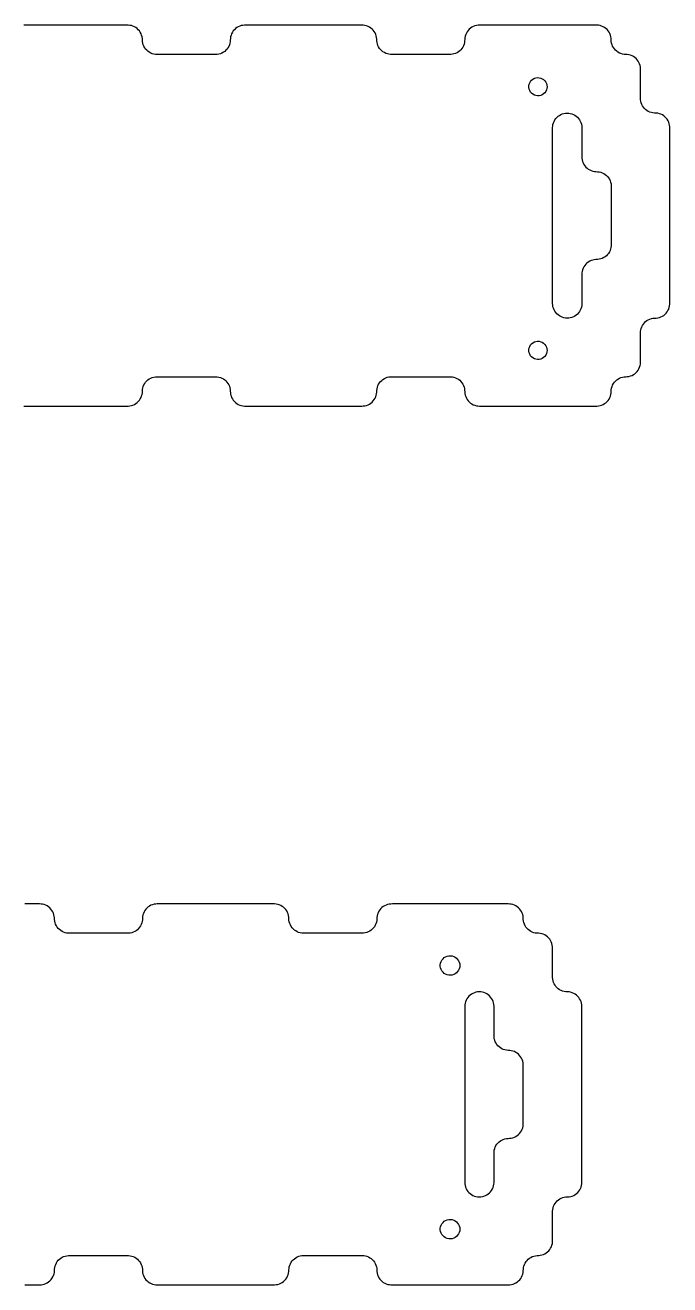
# Model space of a CAD drawing. Header units: millimetres. Extents: x -296.1 to -216.9, y -180.9 to -103.5.
# Drawn here: x -256.5 to -216.9, y -180.9 to -103.5 of the extents above; entities that cross this region are included whole.
import ezdxf

# ---------------------------------------------------------------- set-up
doc = ezdxf.new("R2010")
doc.units = ezdxf.units.MM

msp = doc.modelspace()

# ---------------------------------------------------------------- linework, layer by layer
for points in [[(-256.575, -126.9), (-256.475, -126.9), (-256.375, -126.9), (-256.275, -126.9), (-256.175, -126.9), (-256.075, -126.9), (-255.975, -126.9), (-255.875, -126.9), (-255.775, -126.9), (-255.675, -126.9), (-255.575, -126.9), (-255.475, -126.9), (-255.375, -126.9), (-255.275, -126.9), (-255.175, -126.9), (-255.075, -126.9), (-254.975, -126.9), (-254.875, -126.9), (-254.775, -126.9), (-254.675, -126.9), (-254.575, -126.9), (-254.475, -126.9), (-254.375, -126.9), (-254.275, -126.9), (-254.175, -126.9), (-254.075, -126.9), (-253.975, -126.9), (-253.875, -126.9), (-253.775, -126.9), (-253.675, -126.9), (-253.575, -126.9), (-253.475, -126.9), (-253.375, -126.9), (-253.275, -126.9), (-253.175, -126.9), (-253.075, -126.9), (-252.975, -126.9), (-252.875, -126.9), (-252.775, -126.9), (-252.675, -126.9), (-252.575, -126.9), (-252.475, -126.9), (-252.375, -126.9), (-252.275, -126.9), (-252.175, -126.9), (-252.075, -126.9), (-251.975, -126.9), (-251.875, -126.9), (-251.775, -126.9), (-251.675, -126.9), (-251.575, -126.9), (-251.475, -126.9), (-251.375, -126.9), (-251.275, -126.9), (-251.175, -126.9), (-251.075, -126.9), (-250.975, -126.9), (-250.875, -126.9), (-250.775, -126.9), (-250.675, -126.9), (-250.575, -126.9), (-250.475, -126.9), (-250.375, -126.9), (-250.275, -126.9), (-250.175, -126.9), (-250.075, -126.891), (-249.977, -126.872), (-249.882, -126.842), (-249.791, -126.802), (-249.704, -126.751), (-249.624, -126.692), (-249.551, -126.623), (-249.486, -126.548), (-249.429, -126.465), (-249.383, -126.377), (-249.346, -126.284), (-249.32, -126.187), (-249.304, -126.089), (-249.3, -125.989), (-249.293, -125.889), (-249.275, -125.791), (-249.247, -125.695), (-249.208, -125.603), (-249.159, -125.516), (-249.1, -125.435), (-249.033, -125.36), (-248.958, -125.294), (-248.877, -125.237), (-248.789, -125.188), (-248.697, -125.15), (-248.601, -125.123), (-248.502, -125.106), (-248.402, -125.1), (-248.302, -125.1), (-248.202, -125.1), (-248.102, -125.1), (-248.002, -125.1), (-247.902, -125.1), (-247.802, -125.1), (-247.702, -125.1), (-247.602, -125.1), (-247.502, -125.1), (-247.402, -125.1), (-247.302, -125.1), (-247.202, -125.1), (-247.102, -125.1), (-247.002, -125.1), (-246.902, -125.1), (-246.802, -125.1), (-246.702, -125.1), (-246.602, -125.1), (-246.502, -125.1), (-246.402, -125.1), (-246.302, -125.1), (-246.202, -125.1), (-246.102, -125.1), (-246.002, -125.1), (-245.902, -125.1), (-245.802, -125.1), (-245.702, -125.1), (-245.602, -125.1), (-245.502, -125.1), (-245.402, -125.1), (-245.302, -125.1), (-245.202, -125.1), (-245.102, -125.1), (-245.002, -125.1), (-244.902, -125.1), (-244.802, -125.1), (-244.702, -125.105), (-244.604, -125.122), (-244.507, -125.149), (-244.415, -125.187), (-244.327, -125.234), (-244.245, -125.291), (-244.17, -125.357), (-244.103, -125.431), (-244.044, -125.512), (-243.994, -125.599), (-243.955, -125.691), (-243.926, -125.786), (-243.907, -125.885), (-243.9, -125.984), (-243.896, -126.084), (-243.881, -126.183), (-243.855, -126.28), (-243.819, -126.373), (-243.773, -126.461), (-243.717, -126.544), (-243.652, -126.62), (-243.579, -126.689), (-243.499, -126.749), (-243.413, -126.8), (-243.322, -126.84), (-243.227, -126.871), (-243.129, -126.891), (-243.029, -126.9), (-242.929, -126.9), (-242.829, -126.9), (-242.729, -126.9), (-242.629, -126.9), (-242.529, -126.9), (-242.429, -126.9), (-242.329, -126.9), (-242.229, -126.9), (-242.129, -126.9), (-242.029, -126.9), (-241.929, -126.9), (-241.829, -126.9), (-241.729, -126.9), (-241.629, -126.9), (-241.529, -126.9), (-241.429, -126.9), (-241.329, -126.9), (-241.229, -126.9), (-241.129, -126.9), (-241.029, -126.9), (-240.929, -126.9), (-240.829, -126.9), (-240.729, -126.9), (-240.629, -126.9), (-240.529, -126.9), (-240.429, -126.9), (-240.329, -126.9), (-240.229, -126.9), (-240.129, -126.9), (-240.029, -126.9), (-239.929, -126.9), (-239.829, -126.9), (-239.729, -126.9), (-239.629, -126.9), (-239.529, -126.9), (-239.429, -126.9), (-239.329, -126.9), (-239.229, -126.9), (-239.129, -126.9), (-239.029, -126.9), (-238.929, -126.9), (-238.829, -126.9), (-238.729, -126.9), (-238.629, -126.9), (-238.529, -126.9), (-238.429, -126.9), (-238.329, -126.9), (-238.229, -126.9), (-238.129, -126.9), (-238.029, -126.9), (-237.929, -126.9), (-237.829, -126.9), (-237.729, -126.9), (-237.629, -126.9), (-237.529, -126.9), (-237.429, -126.9), (-237.329, -126.9), (-237.229, -126.9), (-237.129, -126.9), (-237.029, -126.9), (-236.929, -126.9), (-236.829, -126.9), (-236.729, -126.9), (-236.629, -126.9), (-236.529, -126.9), (-236.429, -126.9), (-236.329, -126.9), (-236.229, -126.9), (-236.129, -126.9), (-236.029, -126.9), (-235.929, -126.9), (-235.829, -126.9), (-235.729, -126.897), (-235.63, -126.884), (-235.533, -126.859), (-235.439, -126.825), (-235.35, -126.779), (-235.266, -126.725), (-235.189, -126.661), (-235.12, -126.589), (-235.059, -126.51), (-235.007, -126.425), (-234.964, -126.334), (-234.932, -126.24), (-234.911, -126.142), (-234.901, -126.042), (-234.898, -125.943), (-234.886, -125.843), (-234.863, -125.746), (-234.83, -125.652), (-234.786, -125.562), (-234.733, -125.477), (-234.67, -125.399), (-234.6, -125.329), (-234.521, -125.266), (-234.437, -125.213), (-234.347, -125.17), (-234.253, -125.136), (-234.155, -125.114), (-234.056, -125.102), (-233.956, -125.1), (-233.856, -125.1), (-233.756, -125.1), (-233.656, -125.1), (-233.556, -125.1), (-233.456, -125.1), (-233.356, -125.1), (-233.256, -125.1), (-233.156, -125.1), (-233.056, -125.1), (-232.956, -125.1), (-232.856, -125.1), (-232.756, -125.1), (-232.656, -125.1), (-232.556, -125.1), (-232.456, -125.1), (-232.356, -125.1), (-232.256, -125.1), (-232.156, -125.1), (-232.056, -125.1), (-231.956, -125.1), (-231.856, -125.1), (-231.756, -125.1), (-231.656, -125.1), (-231.556, -125.1), (-231.456, -125.1), (-231.356, -125.1), (-231.256, -125.1), (-231.156, -125.1), (-231.056, -125.1), (-230.956, -125.1), (-230.856, -125.1), (-230.756, -125.1), (-230.656, -125.1), (-230.556, -125.1), (-230.456, -125.1), (-230.356, -125.101), (-230.256, -125.112), (-230.159, -125.133), (-230.064, -125.165), (-229.974, -125.207), (-229.888, -125.26), (-229.809, -125.321), (-229.738, -125.391), (-229.674, -125.468), (-229.62, -125.551), (-229.575, -125.641), (-229.54, -125.735), (-229.516, -125.832), (-229.503, -125.931), (-229.499, -126.031), (-229.491, -126.13), (-229.471, -126.228), (-229.44, -126.323), (-229.399, -126.414), (-229.348, -126.5), (-229.288, -126.58), (-229.219, -126.653), (-229.143, -126.718), (-229.06, -126.773), (-228.972, -126.82), (-228.878, -126.856), (-228.782, -126.881), (-228.683, -126.896), (-228.583, -126.9), (-228.483, -126.9), (-228.383, -126.9), (-228.283, -126.9), (-228.183, -126.9), (-228.083, -126.9), (-227.983, -126.9), (-227.883, -126.9), (-227.783, -126.9), (-227.683, -126.9), (-227.583, -126.9), (-227.483, -126.9), (-227.383, -126.9), (-227.283, -126.9), (-227.183, -126.9), (-227.083, -126.9), (-226.983, -126.9), (-226.883, -126.9), (-226.783, -126.9), (-226.683, -126.9), (-226.583, -126.9), (-226.483, -126.9), (-226.383, -126.9), (-226.283, -126.9), (-226.183, -126.9), (-226.083, -126.9), (-225.983, -126.9), (-225.883, -126.9), (-225.783, -126.9), (-225.683, -126.9), (-225.583, -126.9), (-225.483, -126.9), (-225.383, -126.9), (-225.283, -126.9), (-225.183, -126.9), (-225.083, -126.9), (-224.983, -126.9), (-224.883, -126.9), (-224.783, -126.9), (-224.683, -126.9), (-224.583, -126.9), (-224.483, -126.9), (-224.383, -126.9), (-224.283, -126.9), (-224.183, -126.9), (-224.083, -126.9), (-223.983, -126.9), (-223.883, -126.9), (-223.783, -126.9), (-223.683, -126.9), (-223.583, -126.9), (-223.483, -126.9), (-223.383, -126.9), (-223.283, -126.9), (-223.183, -126.9), (-223.083, -126.9), (-222.983, -126.9), (-222.883, -126.9), (-222.783, -126.9), (-222.683, -126.9), (-222.583, -126.9), (-222.483, -126.9), (-222.383, -126.9), (-222.283, -126.9), (-222.183, -126.9), (-222.083, -126.9), (-221.983, -126.9), (-221.883, -126.9), (-221.783, -126.9), (-221.683, -126.9), (-221.583, -126.9), (-221.483, -126.9), (-221.383, -126.9), (-221.283, -126.892), (-221.185, -126.874), (-221.089, -126.845), (-220.997, -126.805), (-220.911, -126.755), (-220.83, -126.696), (-220.756, -126.629), (-220.69, -126.554), (-220.633, -126.472), (-220.586, -126.384), (-220.548, -126.291), (-220.521, -126.195), (-220.505, -126.096), (-220.5, -125.996), (-220.494, -125.896), (-220.477, -125.798), (-220.449, -125.702), (-220.411, -125.61), (-220.363, -125.522), (-220.305, -125.441), (-220.239, -125.366), (-220.164, -125.299), (-220.083, -125.241), (-219.996, -125.192), (-219.904, -125.153), (-219.808, -125.124), (-219.71, -125.107), (-219.61, -125.1), (-219.51, -125.095), (-219.411, -125.08), (-219.315, -125.054), (-219.222, -125.017), (-219.134, -124.97), (-219.051, -124.913), (-218.976, -124.848), (-218.908, -124.775), (-218.848, -124.695), (-218.798, -124.608), (-218.758, -124.517), (-218.728, -124.421), (-218.708, -124.323), (-218.7, -124.224), (-218.7, -124.124), (-218.7, -124.024), (-218.7, -123.923), (-218.7, -123.823), (-218.7, -123.723), (-218.7, -123.623), (-218.7, -123.523), (-218.7, -123.423), (-218.7, -123.323), (-218.7, -123.223), (-218.7, -123.123), (-218.7, -123.023), (-218.7, -122.923), (-218.7, -122.823), (-218.7, -122.723), (-218.7, -122.623), (-218.7, -122.523), (-218.7, -122.423), (-218.697, -122.323), (-218.683, -122.225), (-218.658, -122.128), (-218.622, -122.034), (-218.577, -121.945), (-218.522, -121.862), (-218.457, -121.785), (-218.385, -121.716), (-218.306, -121.656), (-218.22, -121.604), (-218.129, -121.562), (-218.034, -121.531), (-217.937, -121.51), (-217.837, -121.501), (-217.737, -121.498), (-217.638, -121.485), (-217.541, -121.462), (-217.447, -121.428), (-217.357, -121.384), (-217.273, -121.33), (-217.195, -121.267), (-217.125, -121.195), (-217.063, -121.117), (-217.011, -121.032), (-216.967, -120.942), (-216.935, -120.847), (-216.913, -120.75), (-216.901, -120.651), (-216.9, -120.551), (-216.9, -120.451), (-216.9, -120.351), (-216.9, -120.251), (-216.9, -120.151), (-216.9, -120.051), (-216.9, -119.951), (-216.9, -119.851), (-216.9, -119.751), (-216.9, -119.651), (-216.9, -119.551), (-216.9, -119.451), (-216.9, -119.351), (-216.9, -119.251), (-216.9, -119.151), (-216.9, -119.051), (-216.9, -118.951), (-216.9, -118.851), (-216.9, -118.751), (-216.9, -118.651), (-216.9, -118.551), (-216.9, -118.451), (-216.9, -118.35), (-216.9, -118.25), (-216.9, -118.15), (-216.9, -118.05), (-216.9, -117.95), (-216.9, -117.85), (-216.9, -117.75), (-216.9, -117.65), (-216.9, -117.55), (-216.9, -117.45), (-216.9, -117.35), (-216.9, -117.25), (-216.9, -117.15), (-216.9, -117.05), (-216.9, -116.95), (-216.9, -116.85), (-216.9, -116.75), (-216.9, -116.65), (-216.9, -116.55), (-216.9, -116.45), (-216.9, -116.35), (-216.9, -116.25), (-216.9, -116.15), (-216.9, -116.05), (-216.9, -115.95), (-216.9, -115.85), (-216.9, -115.75), (-216.9, -115.65), (-216.9, -115.55), (-216.9, -115.45), (-216.9, -115.35), (-216.9, -115.25), (-216.9, -115.15), (-216.9, -115.05), (-216.9, -114.95), (-216.9, -114.85), (-216.9, -114.75), (-216.9, -114.65), (-216.9, -114.55), (-216.9, -114.45), (-216.9, -114.35), (-216.9, -114.25), (-216.9, -114.15), (-216.9, -114.05), (-216.9, -113.95), (-216.9, -113.85), (-216.9, -113.75), (-216.9, -113.65), (-216.9, -113.55), (-216.9, -113.45), (-216.9, -113.35), (-216.9, -113.25), (-216.9, -113.15), (-216.9, -113.05), (-216.9, -112.95), (-216.9, -112.85), (-216.9, -112.75), (-216.9, -112.65), (-216.9, -112.55), (-216.9, -112.45), (-216.9, -112.35), (-216.9, -112.25), (-216.9, -112.15), (-216.9, -112.05), (-216.9, -111.95), (-216.9, -111.85), (-216.9, -111.75), (-216.9, -111.65), (-216.9, -111.55), (-216.9, -111.45), (-216.9, -111.35), (-216.9, -111.25), (-216.9, -111.15), (-216.9, -111.05), (-216.9, -110.95), (-216.9, -110.85), (-216.9, -110.75), (-216.9, -110.65), (-216.9, -110.55), (-216.9, -110.45), (-216.9, -110.35), (-216.9, -110.25), (-216.9, -110.15), (-216.9, -110.05), (-216.9, -109.95), (-216.9, -109.85), (-216.901, -109.75), (-216.912, -109.651), (-216.935, -109.553), (-216.967, -109.459), (-217.01, -109.368), (-217.063, -109.284), (-217.125, -109.205), (-217.195, -109.134), (-217.273, -109.071), (-217.357, -109.017), (-217.446, -108.972), (-217.54, -108.938), (-217.637, -108.915), (-217.736, -108.902), (-217.836, -108.899), (-217.936, -108.89), (-218.034, -108.869), (-218.129, -108.838), (-218.22, -108.796), (-218.305, -108.745), (-218.385, -108.684), (-218.457, -108.615), (-218.521, -108.538), (-218.576, -108.455), (-218.622, -108.366), (-218.658, -108.273), (-218.683, -108.176), (-218.697, -108.077), (-218.7, -107.977), (-218.7, -107.877), (-218.7, -107.777), (-218.7, -107.677), (-218.7, -107.577), (-218.7, -107.477), (-218.7, -107.377), (-218.7, -107.277), (-218.7, -107.177), (-218.7, -107.077), (-218.7, -106.977), (-218.7, -106.877), (-218.7, -106.777), (-218.7, -106.677), (-218.7, -106.577), (-218.7, -106.477), (-218.7, -106.377), (-218.7, -106.277), (-218.7, -106.177), (-218.708, -106.077), (-218.727, -105.979), (-218.757, -105.884), (-218.798, -105.792), (-218.848, -105.706), (-218.907, -105.626), (-218.975, -105.552), (-219.051, -105.487), (-219.133, -105.431), (-219.221, -105.383), (-219.314, -105.347), (-219.411, -105.32), (-219.509, -105.305), (-219.609, -105.3), (-219.709, -105.293), (-219.807, -105.276), (-219.903, -105.247), (-219.995, -105.209), (-220.083, -105.16), (-220.164, -105.101), (-220.238, -105.035), (-220.305, -104.96), (-220.362, -104.878), (-220.411, -104.791), (-220.449, -104.699), (-220.477, -104.603), (-220.494, -104.504), (-220.5, -104.404), (-220.505, -104.304), (-220.521, -104.206), (-220.548, -104.11), (-220.586, -104.017), (-220.633, -103.929), (-220.69, -103.847), (-220.756, -103.772), (-220.829, -103.704), (-220.91, -103.645), (-220.997, -103.595), (-221.089, -103.556), (-221.184, -103.526), (-221.282, -103.508), (-221.382, -103.5), (-221.482, -103.5), (-221.582, -103.5), (-221.682, -103.5), (-221.782, -103.5), (-221.882, -103.5), (-221.982, -103.5), (-222.082, -103.5), (-222.182, -103.5), (-222.282, -103.5), (-222.382, -103.5), (-222.482, -103.5), (-222.582, -103.5), (-222.682, -103.5), (-222.782, -103.5), (-222.882, -103.5), (-222.982, -103.5), (-223.082, -103.5), (-223.182, -103.5), (-223.282, -103.5), (-223.382, -103.5), (-223.482, -103.5), (-223.582, -103.5), (-223.682, -103.5), (-223.782, -103.5), (-223.882, -103.5), (-223.982, -103.5), (-224.082, -103.5), (-224.182, -103.5), (-224.282, -103.5), (-224.382, -103.5), (-224.482, -103.5), (-224.582, -103.5), (-224.682, -103.5), (-224.782, -103.5), (-224.882, -103.5), (-224.982, -103.5), (-225.082, -103.5), (-225.182, -103.5), (-225.282, -103.5), (-225.382, -103.5), (-225.482, -103.5), (-225.582, -103.5), (-225.682, -103.5), (-225.782, -103.5), (-225.882, -103.5), (-225.982, -103.5), (-226.082, -103.5), (-226.182, -103.5), (-226.282, -103.5), (-226.382, -103.5), (-226.482, -103.5), (-226.582, -103.5), (-226.682, -103.5), (-226.782, -103.5), (-226.882, -103.5), (-226.982, -103.5), (-227.082, -103.5), (-227.182, -103.5), (-227.282, -103.5), (-227.382, -103.5), (-227.482, -103.5), (-227.582, -103.5), (-227.682, -103.5), (-227.782, -103.5), (-227.882, -103.5), (-227.982, -103.5), (-228.082, -103.5), (-228.182, -103.5), (-228.283, -103.5), (-228.383, -103.5), (-228.483, -103.5), (-228.583, -103.5), (-228.682, -103.504), (-228.781, -103.518), (-228.878, -103.544), (-228.971, -103.58), (-229.06, -103.626), (-229.143, -103.682), (-229.219, -103.747), (-229.288, -103.819), (-229.348, -103.899), (-229.399, -103.985), (-229.44, -104.076), (-229.47, -104.171), (-229.49, -104.269), (-229.499, -104.369), (-229.503, -104.469), (-229.516, -104.568), (-229.54, -104.665), (-229.575, -104.759), (-229.619, -104.848), (-229.674, -104.932), (-229.737, -105.009), (-229.809, -105.079), (-229.888, -105.14), (-229.973, -105.192), (-230.064, -105.235), (-230.158, -105.267), (-230.256, -105.288), (-230.355, -105.299), (-230.455, -105.3), (-230.555, -105.3), (-230.655, -105.3), (-230.755, -105.3), (-230.855, -105.3), (-230.955, -105.3), (-231.055, -105.3), (-231.155, -105.3), (-231.255, -105.3), (-231.355, -105.3), (-231.455, -105.3), (-231.555, -105.3), (-231.655, -105.3), (-231.755, -105.3), (-231.855, -105.3), (-231.955, -105.3), (-232.055, -105.3), (-232.155, -105.3), (-232.255, -105.3), (-232.355, -105.3), (-232.455, -105.3), (-232.555, -105.3), (-232.655, -105.3), (-232.755, -105.3), (-232.855, -105.3), (-232.955, -105.3), (-233.055, -105.3), (-233.155, -105.3), (-233.255, -105.3), (-233.355, -105.3), (-233.455, -105.3), (-233.555, -105.3), (-233.655, -105.3), (-233.755, -105.3), (-233.856, -105.3), (-233.956, -105.3), (-234.055, -105.298), (-234.155, -105.287), (-234.252, -105.264), (-234.346, -105.231), (-234.436, -105.187), (-234.521, -105.134), (-234.599, -105.072), (-234.67, -105.001), (-234.732, -104.923), (-234.786, -104.839), (-234.83, -104.749), (-234.863, -104.655), (-234.886, -104.557), (-234.898, -104.458), (-234.901, -104.358), (-234.911, -104.259), (-234.932, -104.161), (-234.964, -104.066), (-235.006, -103.976), (-235.058, -103.89), (-235.119, -103.811), (-235.189, -103.739), (-235.266, -103.676), (-235.35, -103.621), (-235.439, -103.576), (-235.532, -103.541), (-235.629, -103.516), (-235.728, -103.503), (-235.828, -103.5), (-235.928, -103.5), (-236.028, -103.5), (-236.128, -103.5), (-236.228, -103.5), (-236.328, -103.5), (-236.428, -103.5), (-236.528, -103.5), (-236.628, -103.5), (-236.728, -103.5), (-236.828, -103.5), (-236.928, -103.5), (-237.028, -103.5), (-237.128, -103.5), (-237.228, -103.5), (-237.328, -103.5), (-237.428, -103.5), (-237.528, -103.5), (-237.628, -103.5), (-237.728, -103.5), (-237.828, -103.5), (-237.928, -103.5), (-238.028, -103.5), (-238.128, -103.5), (-238.228, -103.5), (-238.328, -103.5), (-238.428, -103.5), (-238.528, -103.5), (-238.628, -103.5), (-238.728, -103.5), (-238.828, -103.5), (-238.928, -103.5), (-239.028, -103.5), (-239.128, -103.5), (-239.228, -103.5), (-239.328, -103.5), (-239.428, -103.5), (-239.529, -103.5), (-239.629, -103.5), (-239.729, -103.5), (-239.829, -103.5), (-239.929, -103.5), (-240.029, -103.5), (-240.129, -103.5), (-240.229, -103.5), (-240.329, -103.5), (-240.429, -103.5), (-240.529, -103.5), (-240.629, -103.5), (-240.729, -103.5), (-240.829, -103.5), (-240.929, -103.5), (-241.029, -103.5), (-241.129, -103.5), (-241.229, -103.5), (-241.329, -103.5), (-241.429, -103.5), (-241.529, -103.5), (-241.629, -103.5), (-241.729, -103.5), (-241.829, -103.5), (-241.929, -103.5), (-242.029, -103.5), (-242.129, -103.5), (-242.229, -103.5), (-242.329, -103.5), (-242.429, -103.5), (-242.529, -103.5), (-242.629, -103.5), (-242.729, -103.5), (-242.829, -103.5), (-242.929, -103.5), (-243.029, -103.5), (-243.128, -103.509), (-243.226, -103.529), (-243.321, -103.559), (-243.413, -103.6), (-243.499, -103.651), (-243.579, -103.711), (-243.652, -103.779), (-243.717, -103.855), (-243.772, -103.938), (-243.819, -104.027), (-243.855, -104.12), (-243.881, -104.216), (-243.896, -104.315), (-243.9, -104.415), (-243.907, -104.515), (-243.926, -104.613), (-243.955, -104.709), (-243.994, -104.801), (-244.043, -104.887), (-244.102, -104.968), (-244.169, -105.042), (-244.245, -105.108), (-244.327, -105.165), (-244.414, -105.213), (-244.507, -105.251), (-244.603, -105.278), (-244.702, -105.295), (-244.801, -105.3), (-244.901, -105.3), (-245.001, -105.3), (-245.102, -105.3), (-245.202, -105.3), (-245.302, -105.3), (-245.402, -105.3), (-245.502, -105.3), (-245.602, -105.3), (-245.702, -105.3), (-245.802, -105.3), (-245.902, -105.3), (-246.002, -105.3), (-246.102, -105.3), (-246.202, -105.3), (-246.302, -105.3), (-246.402, -105.3), (-246.502, -105.3), (-246.602, -105.3), (-246.702, -105.3), (-246.802, -105.3), (-246.902, -105.3), (-247.002, -105.3), (-247.102, -105.3), (-247.202, -105.3), (-247.302, -105.3), (-247.402, -105.3), (-247.502, -105.3), (-247.602, -105.3), (-247.702, -105.3), (-247.802, -105.3), (-247.902, -105.3), (-248.002, -105.3), (-248.102, -105.3), (-248.202, -105.3), (-248.302, -105.3), (-248.402, -105.3), (-248.502, -105.294), (-248.6, -105.277), (-248.696, -105.25), (-248.789, -105.212), (-248.876, -105.164), (-248.958, -105.106), (-249.033, -105.04), (-249.1, -104.966), (-249.158, -104.885), (-249.207, -104.798), (-249.246, -104.706), (-249.275, -104.61), (-249.293, -104.512), (-249.3, -104.412), (-249.304, -104.312), (-249.32, -104.213), (-249.346, -104.117), (-249.382, -104.024), (-249.429, -103.935), (-249.485, -103.853), (-249.551, -103.777), (-249.624, -103.709), (-249.704, -103.649), (-249.79, -103.599), (-249.882, -103.558), (-249.977, -103.528), (-250.075, -103.509), (-250.174, -103.5), (-250.274, -103.5), (-250.374, -103.5), (-250.474, -103.5), (-250.574, -103.5), (-250.675, -103.5), (-250.775, -103.5), (-250.875, -103.5), (-250.975, -103.5), (-251.075, -103.5), (-251.175, -103.5), (-251.275, -103.5), (-251.375, -103.5), (-251.475, -103.5), (-251.575, -103.5), (-251.675, -103.5), (-251.775, -103.5), (-251.875, -103.5), (-251.975, -103.5), (-252.075, -103.5), (-252.175, -103.5), (-252.275, -103.5), (-252.375, -103.5), (-252.475, -103.5), (-252.575, -103.5), (-252.675, -103.5), (-252.775, -103.5), (-252.875, -103.5), (-252.975, -103.5), (-253.075, -103.5), (-253.175, -103.5), (-253.275, -103.5), (-253.375, -103.5), (-253.475, -103.5), (-253.575, -103.5), (-253.675, -103.5), (-253.775, -103.5), (-253.875, -103.5), (-253.975, -103.5), (-254.075, -103.5), (-254.175, -103.5), (-254.275, -103.5), (-254.375, -103.5), (-254.475, -103.5), (-254.575, -103.5), (-254.675, -103.5), (-254.775, -103.5), (-254.875, -103.5), (-254.975, -103.5), (-255.075, -103.5), (-255.175, -103.5), (-255.275, -103.5), (-255.375, -103.5), (-255.475, -103.5), (-255.575, -103.5), (-255.675, -103.5), (-255.775, -103.5), (-255.875, -103.5), (-255.975, -103.5), (-256.075, -103.5), (-256.175, -103.5), (-256.275, -103.5), (-256.375, -103.5), (-256.475, -103.5), (-256.575, -103.5)], [(-224.44, -107.28), (-224.449, -107.38), (-224.476, -107.477), (-224.519, -107.567), (-224.578, -107.648), (-224.651, -107.718), (-224.735, -107.773), (-224.827, -107.812), (-224.925, -107.835), (-225.025, -107.839), (-225.125, -107.826), (-225.22, -107.795), (-225.308, -107.747), (-225.387, -107.685), (-225.453, -107.609), (-225.504, -107.523), (-225.54, -107.429), (-225.558, -107.33), (-225.558, -107.23), (-225.54, -107.131), (-225.504, -107.037), (-225.453, -106.951), (-225.387, -106.875), (-225.308, -106.813), (-225.22, -106.765), (-225.125, -106.734), (-225.025, -106.721), (-224.925, -106.725), (-224.827, -106.748), (-224.735, -106.787), (-224.651, -106.842), (-224.578, -106.912), (-224.519, -106.993), (-224.476, -107.083), (-224.449, -107.18), (-224.44, -107.28)], [(-224.1, -120.6), (-224.1, -120.5), (-224.1, -120.4), (-224.1, -120.3), (-224.1, -120.2), (-224.1, -120.1), (-224.1, -120), (-224.1, -119.9), (-224.1, -119.8), (-224.1, -119.7), (-224.1, -119.6), (-224.1, -119.5), (-224.1, -119.4), (-224.1, -119.3), (-224.1, -119.2), (-224.1, -119.1), (-224.1, -118.999), (-224.1, -118.899), (-224.1, -118.799), (-224.1, -118.699), (-224.1, -118.599), (-224.1, -118.499), (-224.1, -118.399), (-224.1, -118.299), (-224.1, -118.199), (-224.1, -118.099), (-224.1, -117.999), (-224.1, -117.899), (-224.1, -117.799), (-224.1, -117.699), (-224.1, -117.599), (-224.1, -117.499), (-224.1, -117.399), (-224.1, -117.299), (-224.1, -117.199), (-224.1, -117.099), (-224.1, -116.999), (-224.1, -116.899), (-224.1, -116.799), (-224.1, -116.699), (-224.1, -116.599), (-224.1, -116.499), (-224.1, -116.399), (-224.1, -116.299), (-224.1, -116.199), (-224.1, -116.099), (-224.1, -115.998), (-224.1, -115.898), (-224.1, -115.798), (-224.1, -115.698), (-224.1, -115.598), (-224.1, -115.498), (-224.1, -115.398), (-224.1, -115.298), (-224.1, -115.198), (-224.1, -115.098), (-224.1, -114.998), (-224.1, -114.898), (-224.1, -114.798), (-224.1, -114.698), (-224.1, -114.598), (-224.1, -114.498), (-224.1, -114.398), (-224.1, -114.298), (-224.1, -114.198), (-224.1, -114.098), (-224.1, -113.998), (-224.1, -113.898), (-224.1, -113.798), (-224.1, -113.698), (-224.1, -113.598), (-224.1, -113.498), (-224.1, -113.398), (-224.1, -113.298), (-224.1, -113.198), (-224.1, -113.098), (-224.1, -112.997), (-224.1, -112.897), (-224.1, -112.797), (-224.1, -112.697), (-224.1, -112.597), (-224.1, -112.497), (-224.1, -112.397), (-224.1, -112.297), (-224.1, -112.197), (-224.1, -112.097), (-224.1, -111.997), (-224.1, -111.897), (-224.1, -111.797), (-224.1, -111.697), (-224.1, -111.597), (-224.1, -111.497), (-224.1, -111.397), (-224.1, -111.297), (-224.1, -111.197), (-224.1, -111.097), (-224.1, -110.997), (-224.1, -110.897), (-224.1, -110.797), (-224.1, -110.697), (-224.1, -110.597), (-224.1, -110.497), (-224.1, -110.397), (-224.1, -110.297), (-224.1, -110.197), (-224.1, -110.097), (-224.1, -109.996), (-224.1, -109.896), (-224.1, -109.796), (-224.094, -109.697), (-224.077, -109.598), (-224.049, -109.502), (-224.011, -109.41), (-223.963, -109.322), (-223.905, -109.24), (-223.839, -109.166), (-223.764, -109.099), (-223.683, -109.041), (-223.596, -108.992), (-223.504, -108.953), (-223.408, -108.924), (-223.309, -108.907), (-223.21, -108.9), (-223.11, -108.905), (-223.011, -108.92), (-222.915, -108.946), (-222.822, -108.983), (-222.733, -109.03), (-222.651, -109.087), (-222.575, -109.152), (-222.507, -109.225), (-222.448, -109.306), (-222.398, -109.392), (-222.357, -109.484), (-222.327, -109.579), (-222.308, -109.677), (-222.3, -109.777), (-222.3, -109.877), (-222.3, -109.977), (-222.3, -110.077), (-222.3, -110.177), (-222.3, -110.277), (-222.3, -110.377), (-222.3, -110.477), (-222.3, -110.577), (-222.3, -110.677), (-222.3, -110.777), (-222.3, -110.877), (-222.3, -110.977), (-222.3, -111.078), (-222.3, -111.178), (-222.3, -111.278), (-222.3, -111.378), (-222.3, -111.478), (-222.3, -111.578), (-222.297, -111.678), (-222.283, -111.777), (-222.257, -111.873), (-222.222, -111.967), (-222.176, -112.056), (-222.121, -112.139), (-222.057, -112.216), (-221.984, -112.285), (-221.905, -112.345), (-221.819, -112.397), (-221.728, -112.438), (-221.633, -112.469), (-221.535, -112.49), (-221.436, -112.499), (-221.336, -112.502), (-221.236, -112.515), (-221.139, -112.539), (-221.045, -112.573), (-220.956, -112.617), (-220.872, -112.671), (-220.794, -112.734), (-220.724, -112.806), (-220.662, -112.884), (-220.61, -112.969), (-220.567, -113.06), (-220.534, -113.154), (-220.512, -113.252), (-220.501, -113.351), (-220.5, -113.451), (-220.5, -113.551), (-220.5, -113.651), (-220.5, -113.751), (-220.5, -113.851), (-220.5, -113.951), (-220.5, -114.051), (-220.5, -114.151), (-220.5, -114.251), (-220.5, -114.352), (-220.5, -114.452), (-220.5, -114.552), (-220.5, -114.652), (-220.5, -114.752), (-220.5, -114.852), (-220.5, -114.952), (-220.5, -115.052), (-220.5, -115.152), (-220.5, -115.252), (-220.5, -115.352), (-220.5, -115.452), (-220.5, -115.552), (-220.5, -115.652), (-220.5, -115.752), (-220.5, -115.852), (-220.5, -115.952), (-220.5, -116.052), (-220.5, -116.152), (-220.5, -116.252), (-220.5, -116.352), (-220.5, -116.452), (-220.5, -116.552), (-220.5, -116.652), (-220.5, -116.752), (-220.5, -116.852), (-220.5, -116.952), (-220.502, -117.052), (-220.513, -117.152), (-220.535, -117.249), (-220.568, -117.344), (-220.611, -117.434), (-220.664, -117.519), (-220.726, -117.597), (-220.797, -117.668), (-220.875, -117.731), (-220.959, -117.784), (-221.049, -117.829), (-221.143, -117.862), (-221.24, -117.886), (-221.339, -117.898), (-221.439, -117.901), (-221.539, -117.911), (-221.636, -117.932), (-221.731, -117.963), (-221.822, -118.005), (-221.908, -118.057), (-221.987, -118.118), (-222.059, -118.187), (-222.123, -118.264), (-222.178, -118.347), (-222.223, -118.436), (-222.259, -118.53), (-222.283, -118.627), (-222.297, -118.726), (-222.3, -118.826), (-222.3, -118.926), (-222.3, -119.026), (-222.3, -119.126), (-222.3, -119.226), (-222.3, -119.326), (-222.3, -119.426), (-222.3, -119.526), (-222.3, -119.626), (-222.3, -119.726), (-222.3, -119.826), (-222.3, -119.926), (-222.3, -120.026), (-222.3, -120.126), (-222.3, -120.226), (-222.3, -120.326), (-222.3, -120.426), (-222.3, -120.526), (-222.3, -120.626), (-222.309, -120.726), (-222.328, -120.824), (-222.359, -120.919), (-222.399, -121.011), (-222.45, -121.097), (-222.51, -121.177), (-222.578, -121.25), (-222.654, -121.315), (-222.736, -121.371), (-222.825, -121.418), (-222.918, -121.455), (-223.015, -121.481), (-223.113, -121.496), (-223.213, -121.5), (-223.313, -121.493), (-223.411, -121.475), (-223.507, -121.446), (-223.599, -121.407), (-223.686, -121.357), (-223.767, -121.299), (-223.841, -121.232), (-223.907, -121.157), (-223.965, -121.075), (-224.013, -120.987), (-224.05, -120.895), (-224.078, -120.798), (-224.094, -120.7), (-224.1, -120.6)], [(-224.44, -123.48), (-224.449, -123.58), (-224.476, -123.677), (-224.519, -123.767), (-224.578, -123.848), (-224.651, -123.918), (-224.735, -123.973), (-224.827, -124.012), (-224.925, -124.035), (-225.025, -124.039), (-225.125, -124.026), (-225.22, -123.995), (-225.308, -123.947), (-225.387, -123.885), (-225.453, -123.809), (-225.504, -123.723), (-225.54, -123.629), (-225.558, -123.53), (-225.558, -123.43), (-225.54, -123.331), (-225.504, -123.237), (-225.453, -123.151), (-225.387, -123.075), (-225.308, -123.013), (-225.22, -122.965), (-225.125, -122.934), (-225.025, -122.921), (-224.925, -122.925), (-224.827, -122.948), (-224.735, -122.987), (-224.651, -123.042), (-224.578, -123.112), (-224.519, -123.193), (-224.476, -123.283), (-224.449, -123.38), (-224.44, -123.48)], [(-256.521, -180.9), (-256.421, -180.9), (-256.321, -180.9), (-256.221, -180.9), (-256.121, -180.9), (-256.021, -180.9), (-255.921, -180.9), (-255.821, -180.9), (-255.721, -180.9), (-255.621, -180.9), (-255.521, -180.897), (-255.422, -180.882), (-255.325, -180.857), (-255.232, -180.821), (-255.143, -180.775), (-255.06, -180.72), (-254.983, -180.656), (-254.914, -180.583), (-254.854, -180.504), (-254.803, -180.418), (-254.761, -180.327), (-254.73, -180.232), (-254.71, -180.134), (-254.701, -180.034), (-254.698, -179.934), (-254.685, -179.835), (-254.661, -179.738), (-254.627, -179.644), (-254.582, -179.555), (-254.528, -179.471), (-254.465, -179.393), (-254.393, -179.323), (-254.315, -179.262), (-254.23, -179.209), (-254.139, -179.166), (-254.045, -179.134), (-253.947, -179.112), (-253.848, -179.101), (-253.748, -179.1), (-253.648, -179.1), (-253.548, -179.1), (-253.448, -179.1), (-253.348, -179.1), (-253.248, -179.1), (-253.148, -179.1), (-253.048, -179.1), (-252.948, -179.1), (-252.848, -179.1), (-252.748, -179.1), (-252.648, -179.1), (-252.548, -179.1), (-252.448, -179.1), (-252.348, -179.1), (-252.248, -179.1), (-252.148, -179.1), (-252.048, -179.1), (-251.948, -179.1), (-251.848, -179.1), (-251.748, -179.1), (-251.648, -179.1), (-251.548, -179.1), (-251.448, -179.1), (-251.348, -179.1), (-251.248, -179.1), (-251.148, -179.1), (-251.048, -179.1), (-250.948, -179.1), (-250.848, -179.1), (-250.748, -179.1), (-250.648, -179.1), (-250.548, -179.1), (-250.448, -179.1), (-250.348, -179.1), (-250.248, -179.1), (-250.148, -179.102), (-250.048, -179.113), (-249.951, -179.135), (-249.857, -179.168), (-249.767, -179.211), (-249.682, -179.264), (-249.603, -179.326), (-249.532, -179.397), (-249.469, -179.474), (-249.416, -179.559), (-249.372, -179.648), (-249.338, -179.742), (-249.314, -179.839), (-249.302, -179.939), (-249.299, -180.039), (-249.289, -180.138), (-249.269, -180.236), (-249.237, -180.331), (-249.195, -180.421), (-249.144, -180.507), (-249.083, -180.586), (-249.014, -180.658), (-248.937, -180.722), (-248.853, -180.778), (-248.764, -180.823), (-248.671, -180.858), (-248.574, -180.883), (-248.475, -180.897), (-248.375, -180.9), (-248.275, -180.9), (-248.175, -180.9), (-248.075, -180.9), (-247.975, -180.9), (-247.875, -180.9), (-247.775, -180.9), (-247.675, -180.9), (-247.575, -180.9), (-247.475, -180.9), (-247.375, -180.9), (-247.275, -180.9), (-247.175, -180.9), (-247.075, -180.9), (-246.975, -180.9), (-246.875, -180.9), (-246.775, -180.9), (-246.675, -180.9), (-246.575, -180.9), (-246.475, -180.9), (-246.375, -180.9), (-246.275, -180.9), (-246.175, -180.9), (-246.075, -180.9), (-245.975, -180.9), (-245.875, -180.9), (-245.775, -180.9), (-245.675, -180.9), (-245.575, -180.9), (-245.475, -180.9), (-245.375, -180.9), (-245.275, -180.9), (-245.175, -180.9), (-245.075, -180.9), (-244.975, -180.9), (-244.875, -180.9), (-244.775, -180.9), (-244.675, -180.9), (-244.575, -180.9), (-244.475, -180.9), (-244.375, -180.9), (-244.275, -180.9), (-244.175, -180.9), (-244.075, -180.9), (-243.975, -180.9), (-243.875, -180.9), (-243.775, -180.9), (-243.675, -180.9), (-243.575, -180.9), (-243.475, -180.9), (-243.375, -180.9), (-243.275, -180.9), (-243.175, -180.9), (-243.075, -180.9), (-242.975, -180.9), (-242.875, -180.9), (-242.775, -180.9), (-242.675, -180.9), (-242.575, -180.9), (-242.475, -180.9), (-242.375, -180.9), (-242.275, -180.9), (-242.175, -180.9), (-242.075, -180.9), (-241.975, -180.9), (-241.875, -180.9), (-241.775, -180.9), (-241.675, -180.9), (-241.575, -180.9), (-241.475, -180.9), (-241.375, -180.9), (-241.275, -180.9), (-241.175, -180.9), (-241.075, -180.891), (-240.977, -180.872), (-240.882, -180.842), (-240.79, -180.801), (-240.704, -180.751), (-240.624, -180.691), (-240.551, -180.623), (-240.485, -180.547), (-240.429, -180.465), (-240.382, -180.376), (-240.346, -180.283), (-240.32, -180.187), (-240.304, -180.088), (-240.3, -179.988), (-240.293, -179.888), (-240.275, -179.79), (-240.247, -179.694), (-240.207, -179.602), (-240.158, -179.515), (-240.1, -179.434), (-240.033, -179.36), (-239.958, -179.294), (-239.876, -179.236), (-239.789, -179.188), (-239.696, -179.15), (-239.6, -179.123), (-239.502, -179.106), (-239.402, -179.1), (-239.302, -179.1), (-239.202, -179.1), (-239.102, -179.1), (-239.002, -179.1), (-238.902, -179.1), (-238.802, -179.1), (-238.702, -179.1), (-238.602, -179.1), (-238.502, -179.1), (-238.402, -179.1), (-238.302, -179.1), (-238.202, -179.1), (-238.102, -179.1), (-238.002, -179.1), (-237.902, -179.1), (-237.802, -179.1), (-237.702, -179.1), (-237.602, -179.1), (-237.502, -179.1), (-237.402, -179.1), (-237.302, -179.1), (-237.202, -179.1), (-237.102, -179.1), (-237.002, -179.1), (-236.902, -179.1), (-236.802, -179.1), (-236.702, -179.1), (-236.602, -179.1), (-236.502, -179.1), (-236.402, -179.1), (-236.302, -179.1), (-236.202, -179.1), (-236.102, -179.1), (-236.002, -179.1), (-235.902, -179.1), (-235.802, -179.1), (-235.702, -179.105), (-235.603, -179.122), (-235.507, -179.149), (-235.414, -179.187), (-235.327, -179.235), (-235.245, -179.292), (-235.17, -179.358), (-235.102, -179.432), (-235.043, -179.512), (-234.994, -179.599), (-234.955, -179.691), (-234.926, -179.787), (-234.907, -179.885), (-234.9, -179.985), (-234.896, -180.085), (-234.881, -180.184), (-234.855, -180.28), (-234.819, -180.373), (-234.773, -180.462), (-234.717, -180.545), (-234.652, -180.621), (-234.579, -180.689), (-234.499, -180.749), (-234.413, -180.8), (-234.322, -180.841), (-234.226, -180.871), (-234.128, -180.891), (-234.029, -180.9), (-233.929, -180.9), (-233.829, -180.9), (-233.729, -180.9), (-233.629, -180.9), (-233.529, -180.9), (-233.429, -180.9), (-233.329, -180.9), (-233.229, -180.9), (-233.129, -180.9), (-233.029, -180.9), (-232.929, -180.9), (-232.829, -180.9), (-232.729, -180.9), (-232.629, -180.9), (-232.529, -180.9), (-232.429, -180.9), (-232.329, -180.9), (-232.229, -180.9), (-232.129, -180.9), (-232.029, -180.9), (-231.929, -180.9), (-231.829, -180.9), (-231.729, -180.9), (-231.629, -180.9), (-231.529, -180.9), (-231.429, -180.9), (-231.329, -180.9), (-231.229, -180.9), (-231.129, -180.9), (-231.029, -180.9), (-230.929, -180.9), (-230.829, -180.9), (-230.729, -180.9), (-230.629, -180.9), (-230.529, -180.9), (-230.429, -180.9), (-230.329, -180.9), (-230.229, -180.9), (-230.129, -180.9), (-230.029, -180.9), (-229.929, -180.9), (-229.829, -180.9), (-229.729, -180.9), (-229.629, -180.9), (-229.528, -180.9), (-229.428, -180.9), (-229.328, -180.9), (-229.228, -180.9), (-229.128, -180.9), (-229.028, -180.9), (-228.928, -180.9), (-228.828, -180.9), (-228.728, -180.9), (-228.628, -180.9), (-228.528, -180.9), (-228.428, -180.9), (-228.328, -180.9), (-228.228, -180.9), (-228.128, -180.9), (-228.028, -180.9), (-227.928, -180.9), (-227.828, -180.9), (-227.728, -180.9), (-227.628, -180.9), (-227.528, -180.9), (-227.428, -180.9), (-227.328, -180.9), (-227.228, -180.9), (-227.128, -180.9), (-227.028, -180.9), (-226.928, -180.9), (-226.828, -180.9), (-226.728, -180.897), (-226.629, -180.884), (-226.532, -180.859), (-226.439, -180.824), (-226.35, -180.779), (-226.266, -180.724), (-226.189, -180.661), (-226.119, -180.589), (-226.058, -180.51), (-226.006, -180.424), (-225.964, -180.334), (-225.932, -180.239), (-225.911, -180.141), (-225.901, -180.042), (-225.898, -179.942), (-225.886, -179.843), (-225.863, -179.745), (-225.83, -179.651), (-225.786, -179.561), (-225.732, -179.477), (-225.67, -179.399), (-225.599, -179.328), (-225.521, -179.266), (-225.436, -179.213), (-225.346, -179.169), (-225.252, -179.136), (-225.155, -179.113), (-225.056, -179.102), (-224.956, -179.099), (-224.856, -179.088), (-224.759, -179.067), (-224.664, -179.035), (-224.573, -178.992), (-224.488, -178.94), (-224.409, -178.879), (-224.338, -178.809), (-224.274, -178.732), (-224.22, -178.648), (-224.175, -178.559), (-224.14, -178.465), (-224.116, -178.368), (-224.103, -178.269), (-224.1, -178.169), (-224.1, -178.069), (-224.1, -177.969), (-224.1, -177.869), (-224.1, -177.769), (-224.1, -177.669), (-224.1, -177.569), (-224.1, -177.469), (-224.1, -177.369), (-224.1, -177.269), (-224.1, -177.169), (-224.1, -177.069), (-224.1, -176.969), (-224.1, -176.869), (-224.1, -176.769), (-224.1, -176.669), (-224.1, -176.569), (-224.1, -176.469), (-224.099, -176.369), (-224.09, -176.27), (-224.071, -176.172), (-224.04, -176.076), (-223.999, -175.985), (-223.948, -175.899), (-223.888, -175.819), (-223.819, -175.747), (-223.743, -175.682), (-223.66, -175.626), (-223.571, -175.58), (-223.478, -175.544), (-223.381, -175.518), (-223.283, -175.504), (-223.183, -175.5), (-223.083, -175.492), (-222.985, -175.474), (-222.889, -175.445), (-222.797, -175.405), (-222.711, -175.355), (-222.63, -175.296), (-222.556, -175.229), (-222.49, -175.154), (-222.433, -175.072), (-222.386, -174.984), (-222.348, -174.891), (-222.321, -174.795), (-222.305, -174.696), (-222.3, -174.596), (-222.3, -174.496), (-222.3, -174.396), (-222.3, -174.296), (-222.3, -174.196), (-222.3, -174.096), (-222.3, -173.996), (-222.3, -173.896), (-222.3, -173.796), (-222.3, -173.696), (-222.3, -173.596), (-222.3, -173.496), (-222.3, -173.396), (-222.3, -173.296), (-222.3, -173.196), (-222.3, -173.096), (-222.3, -172.996), (-222.3, -172.896), (-222.3, -172.796), (-222.3, -172.696), (-222.3, -172.596), (-222.3, -172.496), (-222.3, -172.396), (-222.3, -172.296), (-222.3, -172.196), (-222.3, -172.096), (-222.3, -171.996), (-222.3, -171.896), (-222.3, -171.796), (-222.3, -171.696), (-222.3, -171.596), (-222.3, -171.496), (-222.3, -171.396), (-222.3, -171.296), (-222.3, -171.196), (-222.3, -171.096), (-222.3, -170.996), (-222.3, -170.896), (-222.3, -170.796), (-222.3, -170.696), (-222.3, -170.596), (-222.3, -170.496), (-222.3, -170.396), (-222.3, -170.296), (-222.3, -170.196), (-222.3, -170.096), (-222.3, -169.996), (-222.3, -169.896), (-222.3, -169.796), (-222.3, -169.696), (-222.3, -169.596), (-222.3, -169.496), (-222.3, -169.396), (-222.3, -169.296), (-222.3, -169.196), (-222.3, -169.096), (-222.3, -168.996), (-222.3, -168.896), (-222.3, -168.796), (-222.3, -168.696), (-222.3, -168.596), (-222.3, -168.496), (-222.3, -168.396), (-222.3, -168.296), (-222.3, -168.196), (-222.3, -168.096), (-222.3, -167.996), (-222.3, -167.896), (-222.3, -167.796), (-222.3, -167.696), (-222.3, -167.596), (-222.3, -167.496), (-222.3, -167.396), (-222.3, -167.296), (-222.3, -167.196), (-222.3, -167.096), (-222.3, -166.996), (-222.3, -166.896), (-222.3, -166.796), (-222.3, -166.696), (-222.3, -166.596), (-222.3, -166.496), (-222.3, -166.396), (-222.3, -166.296), (-222.3, -166.196), (-222.3, -166.096), (-222.3, -165.996), (-222.3, -165.896), (-222.3, -165.796), (-222.3, -165.696), (-222.3, -165.596), (-222.3, -165.496), (-222.3, -165.396), (-222.3, -165.296), (-222.3, -165.196), (-222.3, -165.096), (-222.3, -164.996), (-222.3, -164.896), (-222.3, -164.796), (-222.3, -164.696), (-222.3, -164.596), (-222.3, -164.496), (-222.3, -164.396), (-222.3, -164.296), (-222.3, -164.196), (-222.3, -164.096), (-222.3, -163.996), (-222.3, -163.896), (-222.3, -163.796), (-222.306, -163.696), (-222.323, -163.597), (-222.351, -163.501), (-222.389, -163.409), (-222.438, -163.322), (-222.495, -163.24), (-222.562, -163.165), (-222.636, -163.098), (-222.717, -163.04), (-222.805, -162.991), (-222.897, -162.953), (-222.993, -162.924), (-223.091, -162.907), (-223.191, -162.9), (-223.291, -162.895), (-223.389, -162.88), (-223.486, -162.853), (-223.579, -162.816), (-223.667, -162.769), (-223.749, -162.713), (-223.825, -162.648), (-223.893, -162.574), (-223.952, -162.494), (-224.002, -162.408), (-224.043, -162.316), (-224.073, -162.221), (-224.092, -162.122), (-224.1, -162.023), (-224.1, -161.923), (-224.1, -161.823), (-224.1, -161.723), (-224.1, -161.623), (-224.1, -161.523), (-224.1, -161.423), (-224.1, -161.323), (-224.1, -161.223), (-224.1, -161.123), (-224.1, -161.023), (-224.1, -160.923), (-224.1, -160.823), (-224.1, -160.723), (-224.1, -160.623), (-224.1, -160.523), (-224.1, -160.423), (-224.1, -160.323), (-224.1, -160.223), (-224.103, -160.123), (-224.117, -160.024), (-224.142, -159.927), (-224.178, -159.834), (-224.224, -159.745), (-224.279, -159.661), (-224.343, -159.585), (-224.415, -159.516), (-224.495, -159.455), (-224.58, -159.404), (-224.671, -159.362), (-224.766, -159.331), (-224.864, -159.31), (-224.964, -159.301), (-225.064, -159.298), (-225.163, -159.285), (-225.26, -159.262), (-225.354, -159.228), (-225.443, -159.183), (-225.528, -159.129), (-225.605, -159.066), (-225.675, -158.995), (-225.737, -158.916), (-225.79, -158.832), (-225.833, -158.741), (-225.865, -158.647), (-225.888, -158.549), (-225.899, -158.45), (-225.901, -158.35), (-225.912, -158.251), (-225.935, -158.153), (-225.967, -158.059), (-226.01, -157.968), (-226.063, -157.884), (-226.125, -157.805), (-226.195, -157.734), (-226.272, -157.671), (-226.357, -157.617), (-226.446, -157.572), (-226.54, -157.538), (-226.637, -157.515), (-226.736, -157.502), (-226.836, -157.5), (-226.936, -157.5), (-227.036, -157.5), (-227.136, -157.5), (-227.236, -157.5), (-227.336, -157.5), (-227.436, -157.5), (-227.536, -157.5), (-227.636, -157.5), (-227.736, -157.5), (-227.836, -157.5), (-227.936, -157.5), (-228.036, -157.5), (-228.136, -157.5), (-228.236, -157.5), (-228.336, -157.5), (-228.436, -157.5), (-228.536, -157.5), (-228.636, -157.5), (-228.737, -157.5), (-228.837, -157.5), (-228.937, -157.5), (-229.037, -157.5), (-229.137, -157.5), (-229.237, -157.5), (-229.337, -157.5), (-229.437, -157.5), (-229.537, -157.5), (-229.637, -157.5), (-229.737, -157.5), (-229.837, -157.5), (-229.937, -157.5), (-230.037, -157.5), (-230.137, -157.5), (-230.237, -157.5), (-230.337, -157.5), (-230.437, -157.5), (-230.537, -157.5), (-230.637, -157.5), (-230.737, -157.5), (-230.837, -157.5), (-230.937, -157.5), (-231.037, -157.5), (-231.137, -157.5), (-231.237, -157.5), (-231.337, -157.5), (-231.437, -157.5), (-231.537, -157.5), (-231.637, -157.5), (-231.737, -157.5), (-231.837, -157.5), (-231.937, -157.5), (-232.037, -157.5), (-232.137, -157.5), (-232.237, -157.5), (-232.337, -157.5), (-232.437, -157.5), (-232.537, -157.5), (-232.637, -157.5), (-232.737, -157.5), (-232.837, -157.5), (-232.937, -157.5), (-233.037, -157.5), (-233.137, -157.5), (-233.237, -157.5), (-233.337, -157.5), (-233.437, -157.5), (-233.537, -157.5), (-233.637, -157.5), (-233.737, -157.5), (-233.837, -157.5), (-233.937, -157.5), (-234.037, -157.501), (-234.136, -157.51), (-234.234, -157.531), (-234.329, -157.562), (-234.42, -157.604), (-234.506, -157.655), (-234.585, -157.716), (-234.657, -157.785), (-234.721, -157.862), (-234.777, -157.945), (-234.822, -158.034), (-234.858, -158.128), (-234.883, -158.224), (-234.897, -158.323), (-234.9, -158.423), (-234.908, -158.523), (-234.928, -158.621), (-234.957, -158.716), (-234.998, -158.808), (-235.048, -158.894), (-235.107, -158.975), (-235.175, -159.048), (-235.251, -159.113), (-235.333, -159.17), (-235.422, -159.217), (-235.515, -159.254), (-235.611, -159.28), (-235.71, -159.295), (-235.81, -159.3), (-235.91, -159.3), (-236.01, -159.3), (-236.11, -159.3), (-236.21, -159.3), (-236.31, -159.3), (-236.41, -159.3), (-236.51, -159.3), (-236.61, -159.3), (-236.71, -159.3), (-236.81, -159.3), (-236.91, -159.3), (-237.01, -159.3), (-237.11, -159.3), (-237.21, -159.3), (-237.31, -159.3), (-237.41, -159.3), (-237.51, -159.3), (-237.61, -159.3), (-237.71, -159.3), (-237.81, -159.3), (-237.91, -159.3), (-238.01, -159.3), (-238.11, -159.3), (-238.21, -159.3), (-238.31, -159.3), (-238.41, -159.3), (-238.51, -159.3), (-238.61, -159.3), (-238.71, -159.3), (-238.81, -159.3), (-238.91, -159.3), (-239.01, -159.3), (-239.11, -159.3), (-239.21, -159.3), (-239.31, -159.3), (-239.41, -159.3), (-239.51, -159.293), (-239.608, -159.276), (-239.704, -159.247), (-239.796, -159.208), (-239.883, -159.159), (-239.964, -159.101), (-240.039, -159.034), (-240.105, -158.96), (-240.163, -158.878), (-240.211, -158.79), (-240.249, -158.698), (-240.277, -158.602), (-240.294, -158.504), (-240.3, -158.404), (-240.305, -158.304), (-240.321, -158.205), (-240.348, -158.109), (-240.386, -158.016), (-240.433, -157.929), (-240.49, -157.846), (-240.556, -157.771), (-240.63, -157.704), (-240.711, -157.645), (-240.797, -157.595), (-240.889, -157.555), (-240.985, -157.526), (-241.083, -157.508), (-241.183, -157.5), (-241.283, -157.5), (-241.383, -157.5), (-241.483, -157.5), (-241.583, -157.5), (-241.683, -157.5), (-241.783, -157.5), (-241.883, -157.5), (-241.983, -157.5), (-242.083, -157.5), (-242.183, -157.5), (-242.283, -157.5), (-242.383, -157.5), (-242.483, -157.5), (-242.583, -157.5), (-242.683, -157.5), (-242.783, -157.5), (-242.883, -157.5), (-242.983, -157.5), (-243.083, -157.5), (-243.183, -157.5), (-243.283, -157.5), (-243.383, -157.5), (-243.483, -157.5), (-243.583, -157.5), (-243.683, -157.5), (-243.783, -157.5), (-243.883, -157.5), (-243.983, -157.5), (-244.083, -157.5), (-244.183, -157.5), (-244.283, -157.5), (-244.383, -157.5), (-244.483, -157.5), (-244.583, -157.5), (-244.683, -157.5), (-244.783, -157.5), (-244.883, -157.5), (-244.983, -157.5), (-245.083, -157.5), (-245.183, -157.5), (-245.283, -157.5), (-245.383, -157.5), (-245.483, -157.5), (-245.583, -157.5), (-245.683, -157.5), (-245.783, -157.5), (-245.883, -157.5), (-245.983, -157.5), (-246.083, -157.5), (-246.183, -157.5), (-246.283, -157.5), (-246.383, -157.5), (-246.483, -157.5), (-246.583, -157.5), (-246.683, -157.5), (-246.783, -157.5), (-246.883, -157.5), (-246.983, -157.5), (-247.083, -157.5), (-247.183, -157.5), (-247.283, -157.5), (-247.383, -157.5), (-247.483, -157.5), (-247.583, -157.5), (-247.683, -157.5), (-247.783, -157.5), (-247.883, -157.5), (-247.983, -157.5), (-248.083, -157.5), (-248.183, -157.5), (-248.283, -157.5), (-248.383, -157.5), (-248.483, -157.504), (-248.582, -157.519), (-248.678, -157.544), (-248.772, -157.58), (-248.86, -157.627), (-248.943, -157.682), (-249.019, -157.747), (-249.088, -157.82), (-249.148, -157.9), (-249.199, -157.986), (-249.24, -158.077), (-249.271, -158.172), (-249.291, -158.27), (-249.299, -158.369), (-249.303, -158.469), (-249.316, -158.568), (-249.34, -158.665), (-249.375, -158.759), (-249.42, -158.848), (-249.474, -158.932), (-249.538, -159.009), (-249.609, -159.079), (-249.688, -159.14), (-249.774, -159.193), (-249.864, -159.235), (-249.959, -159.267), (-250.056, -159.288), (-250.156, -159.299), (-250.256, -159.3), (-250.356, -159.3), (-250.456, -159.3), (-250.556, -159.3), (-250.656, -159.3), (-250.756, -159.3), (-250.856, -159.3), (-250.956, -159.3), (-251.056, -159.3), (-251.156, -159.3), (-251.256, -159.3), (-251.356, -159.3), (-251.456, -159.3), (-251.556, -159.3), (-251.656, -159.3), (-251.756, -159.3), (-251.856, -159.3), (-251.956, -159.3), (-252.056, -159.3), (-252.156, -159.3), (-252.256, -159.3), (-252.356, -159.3), (-252.456, -159.3), (-252.556, -159.3), (-252.656, -159.3), (-252.756, -159.3), (-252.856, -159.3), (-252.956, -159.3), (-253.056, -159.3), (-253.156, -159.3), (-253.256, -159.3), (-253.356, -159.3), (-253.456, -159.3), (-253.556, -159.3), (-253.656, -159.3), (-253.756, -159.3), (-253.856, -159.298), (-253.955, -159.287), (-254.053, -159.264), (-254.147, -159.23), (-254.237, -159.187), (-254.321, -159.134), (-254.399, -159.071), (-254.47, -159.001), (-254.533, -158.923), (-254.586, -158.838), (-254.63, -158.748), (-254.663, -158.654), (-254.686, -158.557), (-254.698, -158.458), (-254.701, -158.358), (-254.711, -158.258), (-254.732, -158.16), (-254.764, -158.066), (-254.807, -157.975), (-254.859, -157.89), (-254.92, -157.811), (-254.989, -157.739), (-255.066, -157.675), (-255.15, -157.621), (-255.239, -157.575), (-255.333, -157.541), (-255.43, -157.516), (-255.529, -157.503), (-255.629, -157.5), (-255.729, -157.5), (-255.829, -157.5), (-255.929, -157.5), (-256.029, -157.5), (-256.129, -157.5), (-256.229, -157.5), (-256.329, -157.5), (-256.429, -157.5), (-256.529, -157.5)], [(-229.801, -161.28), (-229.809, -161.381), (-229.835, -161.48), (-229.877, -161.572), (-229.934, -161.657), (-230.004, -161.73), (-230.086, -161.79), (-230.177, -161.836), (-230.274, -161.866), (-230.375, -161.879), (-230.476, -161.875), (-230.576, -161.853), (-230.67, -161.815), (-230.756, -161.762), (-230.833, -161.695), (-230.897, -161.616), (-230.946, -161.527), (-230.98, -161.431), (-230.997, -161.331), (-230.997, -161.229), (-230.98, -161.129), (-230.946, -161.033), (-230.897, -160.944), (-230.833, -160.865), (-230.756, -160.798), (-230.67, -160.745), (-230.576, -160.707), (-230.476, -160.685), (-230.375, -160.681), (-230.274, -160.694), (-230.177, -160.724), (-230.086, -160.77), (-230.004, -160.83), (-229.934, -160.903), (-229.877, -160.988), (-229.835, -161.08), (-229.809, -161.179), (-229.801, -161.28)], [(-229.5, -174.6), (-229.494, -174.7), (-229.478, -174.798), (-229.45, -174.895), (-229.413, -174.987), (-229.365, -175.075), (-229.307, -175.157), (-229.241, -175.232), (-229.167, -175.299), (-229.086, -175.357), (-228.999, -175.407), (-228.907, -175.446), (-228.811, -175.475), (-228.713, -175.493), (-228.613, -175.5), (-228.513, -175.496), (-228.415, -175.481), (-228.318, -175.455), (-228.225, -175.418), (-228.136, -175.371), (-228.054, -175.315), (-227.978, -175.25), (-227.91, -175.177), (-227.85, -175.097), (-227.799, -175.011), (-227.759, -174.919), (-227.728, -174.824), (-227.709, -174.726), (-227.7, -174.626), (-227.7, -174.526), (-227.7, -174.426), (-227.7, -174.326), (-227.7, -174.226), (-227.7, -174.126), (-227.7, -174.026), (-227.7, -173.926), (-227.7, -173.826), (-227.7, -173.726), (-227.7, -173.626), (-227.7, -173.526), (-227.7, -173.426), (-227.7, -173.326), (-227.7, -173.226), (-227.7, -173.126), (-227.7, -173.026), (-227.7, -172.926), (-227.7, -172.826), (-227.697, -172.726), (-227.683, -172.627), (-227.659, -172.53), (-227.623, -172.436), (-227.578, -172.347), (-227.523, -172.264), (-227.459, -172.187), (-227.387, -172.118), (-227.308, -172.057), (-227.222, -172.005), (-227.131, -171.963), (-227.036, -171.932), (-226.939, -171.911), (-226.839, -171.901), (-226.739, -171.898), (-226.64, -171.886), (-226.543, -171.862), (-226.449, -171.829), (-226.359, -171.784), (-226.275, -171.731), (-226.197, -171.668), (-226.126, -171.597), (-226.064, -171.519), (-226.011, -171.434), (-225.968, -171.344), (-225.935, -171.249), (-225.913, -171.152), (-225.902, -171.052), (-225.9, -170.952), (-225.9, -170.852), (-225.9, -170.752), (-225.9, -170.652), (-225.9, -170.552), (-225.9, -170.452), (-225.9, -170.352), (-225.9, -170.252), (-225.9, -170.152), (-225.9, -170.052), (-225.9, -169.952), (-225.9, -169.852), (-225.9, -169.752), (-225.9, -169.652), (-225.9, -169.552), (-225.9, -169.452), (-225.9, -169.352), (-225.9, -169.252), (-225.9, -169.152), (-225.9, -169.052), (-225.9, -168.952), (-225.9, -168.852), (-225.9, -168.752), (-225.9, -168.652), (-225.9, -168.552), (-225.9, -168.452), (-225.9, -168.352), (-225.9, -168.251), (-225.9, -168.151), (-225.9, -168.051), (-225.9, -167.951), (-225.9, -167.851), (-225.9, -167.751), (-225.9, -167.651), (-225.9, -167.551), (-225.9, -167.451), (-225.901, -167.351), (-225.912, -167.252), (-225.934, -167.154), (-225.967, -167.06), (-226.01, -166.969), (-226.062, -166.884), (-226.124, -166.806), (-226.194, -166.734), (-226.272, -166.671), (-226.356, -166.617), (-226.445, -166.573), (-226.539, -166.539), (-226.636, -166.515), (-226.736, -166.502), (-226.836, -166.499), (-226.935, -166.49), (-227.033, -166.469), (-227.128, -166.438), (-227.219, -166.397), (-227.305, -166.345), (-227.384, -166.285), (-227.457, -166.216), (-227.521, -166.139), (-227.576, -166.056), (-227.622, -165.967), (-227.657, -165.873), (-227.683, -165.777), (-227.697, -165.678), (-227.7, -165.578), (-227.7, -165.478), (-227.7, -165.378), (-227.7, -165.278), (-227.7, -165.178), (-227.7, -165.078), (-227.7, -164.977), (-227.7, -164.877), (-227.7, -164.777), (-227.7, -164.677), (-227.7, -164.577), (-227.7, -164.477), (-227.7, -164.377), (-227.7, -164.277), (-227.7, -164.177), (-227.7, -164.077), (-227.7, -163.977), (-227.7, -163.877), (-227.7, -163.777), (-227.708, -163.677), (-227.727, -163.579), (-227.757, -163.484), (-227.798, -163.392), (-227.848, -163.306), (-227.907, -163.225), (-227.975, -163.152), (-228.051, -163.087), (-228.133, -163.03), (-228.222, -162.983), (-228.315, -162.946), (-228.411, -162.92), (-228.51, -162.905), (-228.61, -162.9), (-228.709, -162.907), (-228.808, -162.924), (-228.904, -162.953), (-228.996, -162.992), (-229.083, -163.041), (-229.164, -163.099), (-229.239, -163.166), (-229.305, -163.24), (-229.363, -163.322), (-229.411, -163.41), (-229.449, -163.502), (-229.477, -163.598), (-229.494, -163.697), (-229.5, -163.796), (-229.5, -163.896), (-229.5, -163.996), (-229.5, -164.097), (-229.5, -164.197), (-229.5, -164.297), (-229.5, -164.397), (-229.5, -164.497), (-229.5, -164.597), (-229.5, -164.697), (-229.5, -164.797), (-229.5, -164.897), (-229.5, -164.997), (-229.5, -165.097), (-229.5, -165.197), (-229.5, -165.297), (-229.5, -165.397), (-229.5, -165.497), (-229.5, -165.597), (-229.5, -165.697), (-229.5, -165.797), (-229.5, -165.897), (-229.5, -165.997), (-229.5, -166.097), (-229.5, -166.197), (-229.5, -166.297), (-229.5, -166.397), (-229.5, -166.497), (-229.5, -166.597), (-229.5, -166.697), (-229.5, -166.797), (-229.5, -166.897), (-229.5, -166.997), (-229.5, -167.098), (-229.5, -167.198), (-229.5, -167.298), (-229.5, -167.398), (-229.5, -167.498), (-229.5, -167.598), (-229.5, -167.698), (-229.5, -167.798), (-229.5, -167.898), (-229.5, -167.998), (-229.5, -168.098), (-229.5, -168.198), (-229.5, -168.298), (-229.5, -168.398), (-229.5, -168.498), (-229.5, -168.598), (-229.5, -168.698), (-229.5, -168.798), (-229.5, -168.898), (-229.5, -168.998), (-229.5, -169.098), (-229.5, -169.198), (-229.5, -169.298), (-229.5, -169.398), (-229.5, -169.498), (-229.5, -169.598), (-229.5, -169.698), (-229.5, -169.798), (-229.5, -169.898), (-229.5, -169.998), (-229.5, -170.099), (-229.5, -170.199), (-229.5, -170.299), (-229.5, -170.399), (-229.5, -170.499), (-229.5, -170.599), (-229.5, -170.699), (-229.5, -170.799), (-229.5, -170.899), (-229.5, -170.999), (-229.5, -171.099), (-229.5, -171.199), (-229.5, -171.299), (-229.5, -171.399), (-229.5, -171.499), (-229.5, -171.599), (-229.5, -171.699), (-229.5, -171.799), (-229.5, -171.899), (-229.5, -171.999), (-229.5, -172.099), (-229.5, -172.199), (-229.5, -172.299), (-229.5, -172.399), (-229.5, -172.499), (-229.5, -172.599), (-229.5, -172.699), (-229.5, -172.799), (-229.5, -172.899), (-229.5, -172.999), (-229.5, -173.1), (-229.5, -173.2), (-229.5, -173.3), (-229.5, -173.4), (-229.5, -173.5), (-229.5, -173.6), (-229.5, -173.7), (-229.5, -173.8), (-229.5, -173.9), (-229.5, -174), (-229.5, -174.1), (-229.5, -174.2), (-229.5, -174.3), (-229.5, -174.4), (-229.5, -174.5), (-229.5, -174.6)], [(-229.801, -177.48), (-229.809, -177.581), (-229.835, -177.68), (-229.877, -177.772), (-229.934, -177.857), (-230.004, -177.93), (-230.086, -177.99), (-230.177, -178.036), (-230.274, -178.066), (-230.375, -178.079), (-230.476, -178.075), (-230.576, -178.053), (-230.67, -178.015), (-230.756, -177.962), (-230.833, -177.895), (-230.897, -177.816), (-230.946, -177.727), (-230.98, -177.631), (-230.997, -177.531), (-230.997, -177.429), (-230.98, -177.329), (-230.946, -177.233), (-230.897, -177.144), (-230.833, -177.065), (-230.756, -176.998), (-230.67, -176.945), (-230.576, -176.907), (-230.476, -176.885), (-230.375, -176.881), (-230.274, -176.894), (-230.177, -176.924), (-230.086, -176.97), (-230.004, -177.03), (-229.934, -177.103), (-229.877, -177.188), (-229.835, -177.28), (-229.809, -177.379), (-229.801, -177.48)]]:
    msp.add_lwpolyline(points)

doc.saveas('drawing.dxf')
